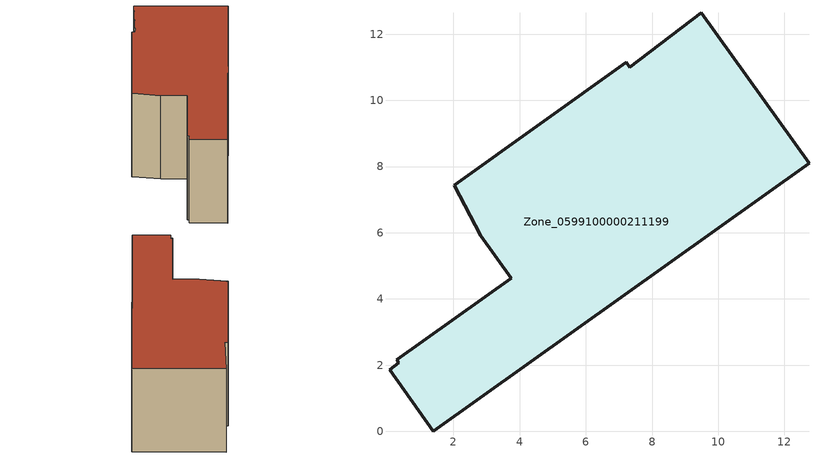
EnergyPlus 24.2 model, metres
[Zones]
Zone_0599100000211199
 floor ground (C_G): 2.83,5.9 2.02,7.44 7.22,11.15 7.33,11 9.49,12.65 12.74,8.09 1.4,0 0.07,1.87 0.35,2.07 0.29,2.17 3.74,4.62 z0
 wall outside (C_F): 0.07,1.87 1.4,0 12.74,8.09 9.49,12.65 7.33,11 7.22,11.15 2.02,7.44 2.83,5.9 3.74,4.62 0.29,2.17 0.35,2.07 0.07,1.87 z0:6
 roof outside (C_R): 2.83,5.9 3.74,4.62 0.29,2.17 0.35,2.07 0.07,1.87 1.4,0 12.74,8.09 9.49,12.65 7.33,11 7.22,11.15 2.02,7.44 z6
[BUILDING]
Pand.0599100000211199: North Axis=0; Terrain=City; Loads Convergence Tolerance Value=0.04; Temperature Convergence Tolerance Value=0.4; Solar Distribution=FullExterior; Maximum Number of Warmup Days=25; Minimum Number of Warmup Days=1
[Site:Location]
Rotterdam.The.Hague.AP_ZH_NLD Design_Conditions: Latitude=51.96; Longitude=4.45; Time Zone=1; Elevation=-4.5
[SITE:GROUNDTEMPERATURE:BUILDINGSURFACE]
18, 18, 18, 18, 18, 18, 18, 18, 18, 18, 18, 18
[MATERIAL] Thermal Absorptance=0.9; Solar Absorptance=0.7; Visible Absorptance=0.7
Name | Roughness | Thickness | Conductivity | Density | Specific Heat
G.TC.1975-1991 | MediumSmooth | 0.15 | 0.288461 | 540 | 1210
F.TC.1975-1991 | Rough | 0.3 | 0.230769 | 1920 | 840
R.TC.1975-1991 | MediumRough | 0.2 | 0.153846 | 1500 | 1000
[CONSTRUCTION]
C_G: G.TC.1975-1991
C_F: F.TC.1975-1991
C_R: R.TC.1975-1991
[ZONE]
Zone_0599100000211199: Type=1; Multiplier=1; Ceiling Height=Autocalculate; Volume=Autocalculate; Floor Area=autocalculate; Part of Total Floor Area=Yes
[ZONEINFILTRATION:DESIGNFLOWRATE]
Infil_Zone_0599100000211199: Zone or ZoneList or Space or SpaceList=Zone_0599100000211199; Schedule=AlwaysOn; Design Flow Rate Calculation Method=Flow/Area; Flow Rate per Floor Area=0.003; Constant Term Coefficient=1; Temperature Term Coefficient=0; Velocity Term Coefficient=0; Velocity Squared Term Coefficient=0
[HVACTEMPLATE:ZONE:IDEALLOADSAIRSYSTEM]
Zone_0599100000211199: Maximum Heating Supply Air Temperature=50; Minimum Cooling Supply Air Temperature=13; Maximum Heating Supply Air Humidity Ratio=0.0156; Minimum Cooling Supply Air Humidity Ratio=0.0077; Heating Limit=NoLimit; Cooling Limit=NoLimit; Dehumidification Control Type=ConstantSensibleHeatRatio; Cooling Sensible Heat Ratio=0.7; Dehumidification Setpoint=60; Humidification Control Type=None; Humidification Setpoint=30; Outdoor Air Method=None; Outdoor Air Flow Rate per Person=0.00944; Outdoor Air Flow Rate per Zone Floor Area=0; Outdoor Air Flow Rate per Zone=0; Demand Controlled Ventilation Type=None; Outdoor Air Economizer Type=NoEconomizer; Heat Recovery Type=None; Sensible Heat Recovery Effectiveness=0.7; Latent Heat Recovery Effectiveness=0.65
[ZONECONTROL:THERMOSTAT]
ThermostatControl_Zone_0599100000211199: Zone or ZoneList=Zone_0599100000211199; Control Type Schedule=DualSetpointControlType; Control 1=Thermostat_Zone_0599100000211199; Temperature Difference Between Cutout And Setpoint=0
[THERMOSTATSETPOINT:DUALSETPOINT]
Thermostat_Zone_0599100000211199: Heating Setpoint Temperature Schedule=HeatingSetpoint_Zone_0599100000211199; Cooling Setpoint Temperature Schedule=CoolingSetpoint_Zone_0599100000211199
[SCHEDULE:COMPACT]
HeatingSetpoint_Zone_0599100000211199: Through: 12/31, For: AllDays, Until: 24:00, 21
CoolingSetpoint_Zone_0599100000211199: Through: 12/31, For: AllDays, Until: 24:00, 24
DualSetpointControlType: Through: 12/31, For: AllDays, Until: 24:00, 4
AlwaysOn: Through: 12/31, For: AllDays, Until: 24:00, 1
